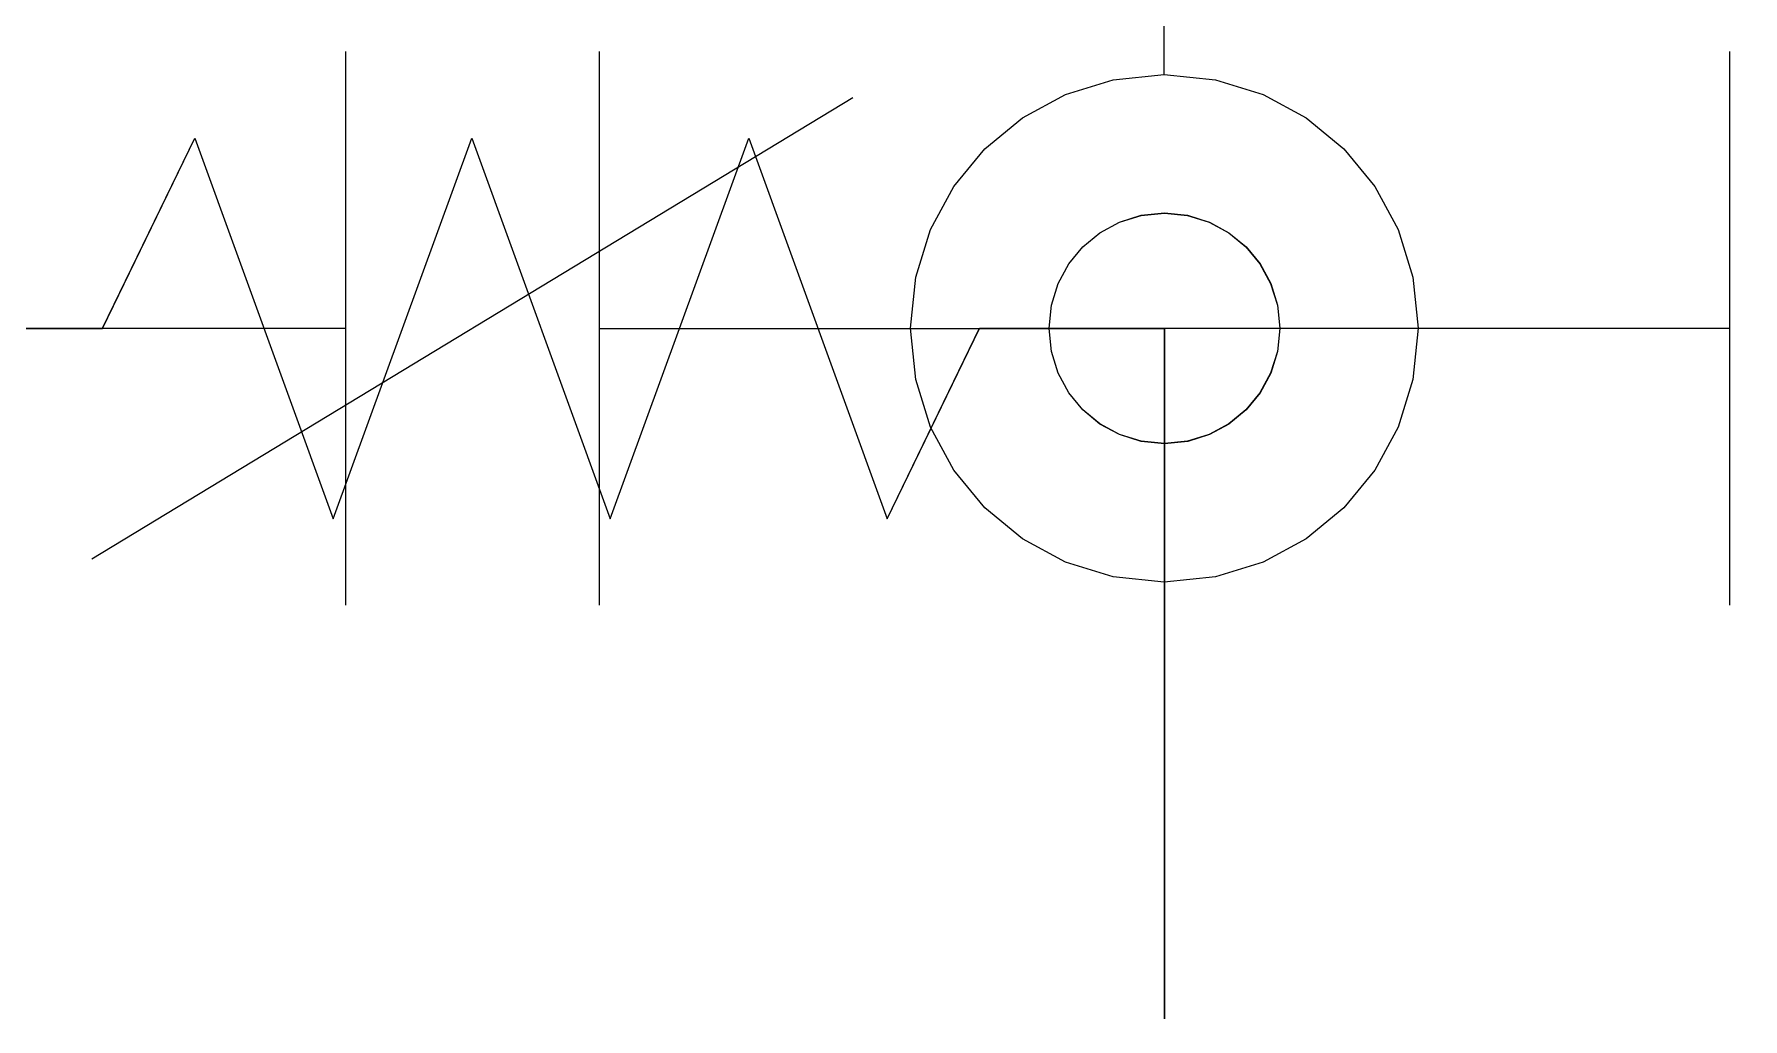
# Model space of a CAD drawing. Extents: x 1 to 47.7, y 0.2 to 35.
# Drawn here: x 36.33 to 36.7004, y 10.189 to 10.4024 of the extents above; entities that cross this region are included whole.
import ezdxf

# ---------------------------------------------------------------- set-up
doc = ezdxf.new("R2010")
doc.units = 0
doc.header["$MEASUREMENT"] = 0
for name, color, linetype in [('7_2___8__INDEPENDENT_INPUT', 7, 'CONTINUOUS'), ('7_3___8__OPTOISO_INDEPENDE', 7, 'CONTINUOUS'), ('7_4___24__OPTOISO_INDEPEND', 7, 'CONTINUOUS'), ('7_5___8__INDEPENDENT_INPUT', 7, 'CONTINUOUS'), ('7_6____8__INDEPENDENT_INPU', 7, 'CONTINUOUS'), ('7_7____8__OPTOISO_INDEPEND', 7, 'CONTINUOUS'), ('7_8____8__OPTOISO_INDEPEND', 7, 'CONTINUOUS')]:
    doc.layers.add(name, color=color, linetype=linetype)

msp = doc.modelspace()

# ---------------------------------------------------------------- linework, layer by layer
at = {"layer": '7_2___8__INDEPENDENT_INPUT'}
for points in [[(36.3975, 10.39861), (36.3975, 10.27862)], [(36.45251, 10.39861), (36.45251, 10.27862)], [(36.69749, 10.39861), (36.69749, 10.27862)], [(36.5075, 10.38862), (36.34251, 10.28861)], [(36.3975, 10.33862), (36.275, 10.33862), (36.275, 10.18898)], [(36.45251, 10.33862), (36.57498, 10.33862), (36.57498, 10.18898)], [(36.69749, 10.33862), (36.57499, 10.33862), (36.57499, 10.18898)]]:
    msp.add_lwpolyline(points, dxfattribs=at)
msp.add_lwpolyline([(36.59999, 10.33864), (36.59948, 10.3336), (36.59803, 10.32891), (36.59572, 10.32467), (36.59267, 10.32097), (36.58898, 10.31791), (36.58473, 10.31561), (36.58004, 10.31415), (36.575, 10.31365), (36.56996, 10.31415), (36.56527, 10.31561), (36.56102, 10.31791), (36.55732, 10.32097), (36.55426, 10.32467), (36.55196, 10.32891), (36.5505, 10.3336), (36.54999, 10.33864), (36.5505, 10.34368), (36.55196, 10.34837), (36.55426, 10.35262), (36.55732, 10.35632), (36.56102, 10.35937), (36.56527, 10.36168), (36.56996, 10.36313), (36.575, 10.36364), (36.58004, 10.36313), (36.58473, 10.36168), (36.58898, 10.35937), (36.59267, 10.35632), (36.59572, 10.35262), (36.59803, 10.34837), (36.59948, 10.34368)], close=True, dxfattribs=at)
at = {"layer": '7_3___8__OPTOISO_INDEPENDE'}
for points in [[(36.3975, 10.39861), (36.3975, 10.27862)], [(36.45251, 10.39861), (36.45251, 10.27862)], [(36.69749, 10.39861), (36.69749, 10.27862)], [(36.5075, 10.38862), (36.34251, 10.28861)], [(36.3975, 10.33862), (36.275, 10.33862), (36.275, 10.18898)], [(36.45251, 10.33862), (36.57499, 10.33862), (36.57499, 10.18898)], [(36.69749, 10.33862), (36.57502, 10.33862), (36.57502, 10.18898)]]:
    msp.add_lwpolyline(points, dxfattribs=at)
msp.add_lwpolyline([(36.6, 10.33862), (36.59949, 10.33358), (36.59804, 10.32889), (36.59574, 10.32464), (36.59269, 10.32095), (36.58899, 10.31789), (36.58475, 10.31559), (36.58005, 10.31413), (36.57502, 10.31363), (36.56998, 10.31413), (36.56528, 10.31559), (36.56104, 10.31789), (36.55733, 10.32095), (36.55428, 10.32464), (36.55197, 10.32889), (36.55051, 10.33358), (36.55001, 10.33862), (36.55051, 10.34366), (36.55197, 10.34835), (36.55428, 10.3526), (36.55733, 10.3563), (36.56104, 10.35935), (36.56528, 10.36166), (36.56998, 10.36311), (36.57502, 10.36362), (36.58005, 10.36311), (36.58475, 10.36166), (36.58899, 10.35935), (36.59269, 10.3563), (36.59574, 10.3526), (36.59804, 10.34835), (36.59949, 10.34366)], close=True, dxfattribs=at)
at = {"layer": '7_4___24__OPTOISO_INDEPEND'}
for points in [[(36.57498, 10.39364), (36.57498, 10.44362), (36.87497, 10.44362), (36.87497, 10.18898)], [(36.57499, 10.28364), (36.57499, 10.18898)]]:
    msp.add_lwpolyline(points, dxfattribs=at)
msp.add_lwpolyline([(36.62999, 10.33866), (36.62887, 10.32757), (36.62567, 10.31724), (36.6206, 10.3079), (36.61389, 10.29976), (36.60575, 10.29304), (36.5964, 10.28797), (36.58607, 10.28476), (36.57498, 10.28364), (36.56389, 10.28476), (36.55357, 10.28797), (36.54423, 10.29304), (36.53609, 10.29976), (36.52938, 10.3079), (36.52431, 10.31724), (36.52111, 10.32757), (36.51999, 10.33866), (36.52111, 10.34973), (36.52431, 10.36005), (36.52938, 10.36939), (36.53609, 10.37753), (36.54423, 10.38425), (36.55357, 10.38932), (36.56389, 10.39253), (36.57498, 10.39364), (36.58607, 10.39253), (36.5964, 10.38932), (36.60575, 10.38425), (36.61389, 10.37753), (36.6206, 10.36939), (36.62567, 10.36005), (36.62887, 10.34973)], close=True, dxfattribs=at)
at = {"layer": '7_5___8__INDEPENDENT_INPUT'}
msp.add_lwpolyline([(36.27485, 10.18897), (36.27485, 10.33864), (36.34481, 10.33864), (36.36483, 10.37988), (36.39483, 10.29738), (36.42486, 10.37988), (36.45486, 10.29738), (36.48489, 10.37988), (36.51489, 10.29738), (36.53491, 10.33864), (36.57498, 10.33864), (36.57498, 10.18897)], dxfattribs=at)
at = {"layer": '7_6____8__INDEPENDENT_INPU'}
for points in [[(36.3975, 10.39861), (36.3975, 10.27862)], [(36.45251, 10.39861), (36.45251, 10.27862)], [(36.69749, 10.39861), (36.69749, 10.27862)], [(36.5075, 10.38862), (36.34251, 10.28861)], [(36.3975, 10.33862), (36.275, 10.33862), (36.275, 10.18898)], [(36.45251, 10.33862), (36.57499, 10.33862), (36.57499, 10.18898)], [(36.69749, 10.33862), (36.57502, 10.33862), (36.57502, 10.18898)]]:
    msp.add_lwpolyline(points, dxfattribs=at)
msp.add_lwpolyline([(36.6, 10.33862), (36.59949, 10.33358), (36.59804, 10.32889), (36.59574, 10.32464), (36.59269, 10.32095), (36.58899, 10.31789), (36.58475, 10.31559), (36.58005, 10.31413), (36.57502, 10.31363), (36.56998, 10.31413), (36.56528, 10.31559), (36.56104, 10.31789), (36.55733, 10.32095), (36.55428, 10.32464), (36.55197, 10.32889), (36.55051, 10.33358), (36.55001, 10.33862), (36.55051, 10.34366), (36.55197, 10.34835), (36.55428, 10.3526), (36.55733, 10.3563), (36.56104, 10.35935), (36.56528, 10.36166), (36.56998, 10.36311), (36.57502, 10.36362), (36.58005, 10.36311), (36.58475, 10.36166), (36.58899, 10.35935), (36.59269, 10.3563), (36.59574, 10.3526), (36.59804, 10.34835), (36.59949, 10.34366)], close=True, dxfattribs=at)
at = {"layer": '7_7____8__OPTOISO_INDEPEND'}
for points in [[(36.3975, 10.39861), (36.3975, 10.27862)], [(36.45251, 10.39861), (36.45251, 10.27862)], [(36.69749, 10.39861), (36.69749, 10.27862)], [(36.5075, 10.38862), (36.34251, 10.28861)], [(36.3975, 10.33862), (36.275, 10.33862), (36.275, 10.18898)], [(36.45251, 10.33862), (36.57499, 10.33862), (36.57499, 10.18898)], [(36.69749, 10.33862), (36.57502, 10.33862), (36.57502, 10.18898)]]:
    msp.add_lwpolyline(points, dxfattribs=at)
msp.add_lwpolyline([(36.59999, 10.33862), (36.59948, 10.33358), (36.59803, 10.32889), (36.59572, 10.32464), (36.59267, 10.32095), (36.58898, 10.31789), (36.58473, 10.31559), (36.58004, 10.31413), (36.575, 10.31362), (36.56996, 10.31413), (36.56527, 10.31559), (36.56102, 10.31789), (36.55732, 10.32095), (36.55427, 10.32464), (36.55196, 10.32889), (36.5505, 10.33358), (36.54999, 10.33862), (36.5505, 10.34366), (36.55196, 10.34835), (36.55427, 10.3526), (36.55732, 10.3563), (36.56102, 10.35935), (36.56527, 10.36166), (36.56996, 10.36311), (36.575, 10.36362), (36.58004, 10.36311), (36.58473, 10.36166), (36.58898, 10.35935), (36.59267, 10.3563), (36.59572, 10.3526), (36.59803, 10.34835), (36.59948, 10.34366)], close=True, dxfattribs=at)
at = {"layer": '7_8____8__OPTOISO_INDEPEND'}
msp.add_lwpolyline([(36.27506, 10.18898), (36.27506, 10.33862), (36.34481, 10.33862), (36.36483, 10.37986), (36.39483, 10.29736), (36.42486, 10.37986), (36.45486, 10.29736), (36.48489, 10.37986), (36.51489, 10.29736), (36.53491, 10.33862), (36.57498, 10.33862), (36.57498, 10.18898)], dxfattribs=at)

doc.saveas('drawing.dxf')
